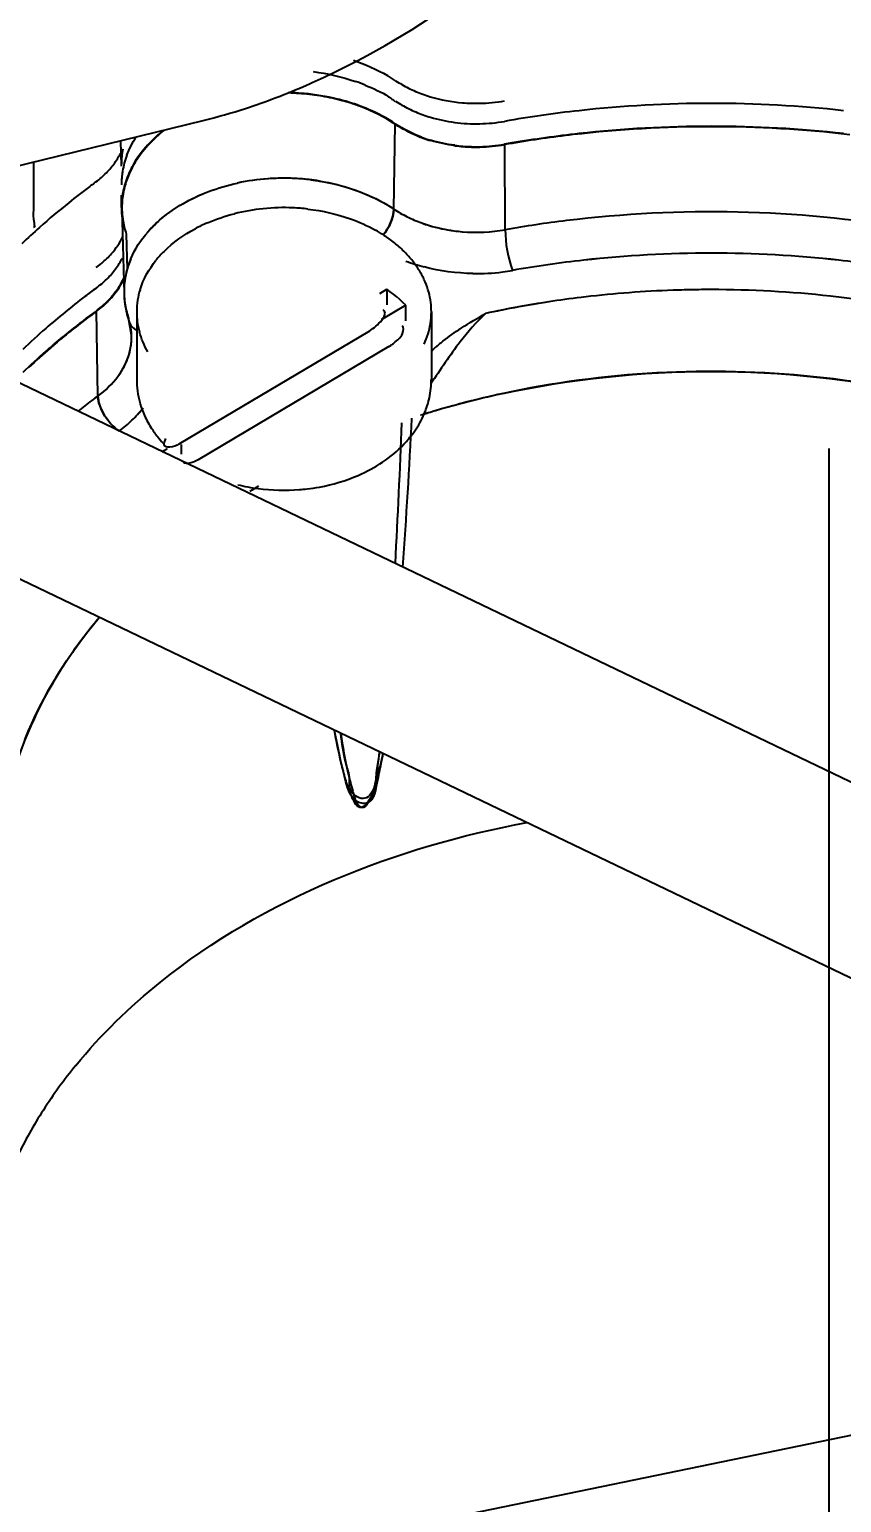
# Model space of a CAD drawing. Header units: millimetres. Extents: x 9130 to 9550, y -18883 to -17651.
# Drawn here: x 9353.5875 to 9353.8631, y -18046.4912 to -18045.9913 of the extents above; entities that cross this region are included whole.
import ezdxf

# ---------------------------------------------------------------- set-up
doc = ezdxf.new("R2010")
doc.units = ezdxf.units.MM
doc.linetypes.add('CENTER', pattern=[2, 1.25, -0.25, 0.25, -0.25])
doc.layers.add('3884027_DKREDXF_CONTINUOUS_LINE', color=7, linetype='Continuous')
doc.layers.add('DEFAULT_1', color=7, linetype='CENTER')
doc.styles.add('KOTE ZA MONNTAZU', font='simplex.shx', dxfattribs={"width": 0.7, "oblique": 8, "height": 3})
doc.dimstyles.new('KOTE ZA MONTAZU u cm', dxfattribs={"dimscale": 0, "dimtxt": 1.5, "dimasz": 1.5, "dimexe": 0.8, "dimexo": 0.1, "dimgap": 1, "dimtad": 1, "dimdec": 1, "dimlfac": 10, "dimzin": 12, "dimdsep": 46, "dimtxsty": 'KOTE ZA MONNTAZU', "dimcen": 1.5, "dimclrt": 1, "dimadec": 0, "dimazin": 0, "dimtfac": 1, "dimtdec": 1, "dimtmove": 0, "dimatfit": 3, "dimfxl": 1, "dimtolj": 2, "dimtzin": 0, "dimarcsym": 0})

# ---------------------------------------------------------------- blocks, each defined once
blk = doc.blocks.new('*D1102')
at = {"color": 0, "lineweight": -2, "transparency": 16777216}
for p, q in [((9345.409900719793, -18047.62649770107), (9345.409900719793, -18048.7073860062)), ((9359.40990071979, -18047.62649770108), (9359.40990071979, -18048.7073860062)), ((9346.009900719793, -18048.5073860062), (9358.809900719789, -18048.5073860062))]:
    blk.add_line(p, q, dxfattribs=at)
at = {"color": 0, "transparency": 16777216}
for points in [[(9346.009900719793, -18048.4073860062), (9346.009900719793, -18048.6073860062), (9345.409900719793, -18048.5073860062)], [(9358.809900719789, -18048.4073860062), (9358.809900719789, -18048.6073860062), (9359.40990071979, -18048.5073860062)]]:
    blk.add_solid(points, dxfattribs=at)
at = {"layer": 'Defpoints', "color": 0, "transparency": 16777216}
for p in [(9345.409900719793, -18047.52649770107), (9359.40990071979, -18047.52649770108), (9359.40990071979, -18048.5073860062)]:
    blk.add_point(p, dxfattribs=at)
at = {"color": 1, "transparency": 16777216, "insert": (9352.40990071979, -18047.7073860062), "char_height": 3, "width": 6.92318780531059, "attachment_point": 5, "style": 'KOTE ZA MONNTAZU'}
blk.add_mtext('\\A2;{\\H0.4x;140 cm}', dxfattribs=at)

msp = doc.modelspace()

# ---------------------------------------------------------------- linework, layer by layer
at = {"layer": '3884027_DKREDXF_CONTINUOUS_LINE', "color": 6, "linetype": 'Continuous'}
for p, q in [((9353.558643010047, -18046.04372628864), (9353.646480269143, -18046.02217401605)), ((9353.618737679606, -18046.03772180178), (9353.61852318032, -18046.02903373373)), ((9353.58890072226, -18046.03630207692), (9353.588900719793, -18046.03849770107)), ((9353.618729273903, -18046.05176666716), (9353.618729273903, -18046.04748475529)), ((9353.618909157858, -18046.0524455227), (9353.61961029994, -18046.08084454554)), ((9353.708797078363, -18046.07947924688), (9353.708797078363, -18046.08478254774)), ((9353.623900778222, -18046.08712200622), (9353.623900778222, -18046.11010303632)), ((9353.715224952679, -18046.090199301), (9353.715224952679, -18046.08489600014)), ((9353.723900778225, -18046.08712200622), (9353.723900778225, -18046.11010303634)), ((9353.622162416386, -18046.09501625235), (9353.621320287335, -18046.09047586142)), ((9354.164857968057, -18046.39004102841), (9353.554699596281, -18046.09716500996)), ((9353.638356038164, -18046.13188082532), (9353.703017643968, -18046.09351497635)), ((9353.709445518283, -18046.09893172961), (9353.644783912476, -18046.13729757858)), ((9353.63900447808, -18046.1321630317), (9353.63900447808, -18046.13542340548)), ((9354.138894104, -18046.44413241186), (9353.528735732225, -18046.15125639341)), ((9353.55897774509, -18046.53152437054), (9354.092414493478, -18046.42182219881))]:
    msp.add_line(p, q, dxfattribs=at)
at = {"layer": '3884027_DKREDXF_CONTINUOUS_LINE', "color": 7, "linetype": 'Continuous'}
for p, q in [((9353.7111836887, -18046.05226073964), (9353.711665184137, -18046.02349256702)), ((9353.7489688718, -18046.05926387363), (9353.748799359719, -18046.03037504273)), ((9353.648283811302, -18046.04632172368), (9353.648291636988, -18046.04631876334)), ((9353.620390008431, -18046.06075548145), (9353.620677525067, -18046.07267866846)), ((9353.621798314596, -18046.06936500783), (9353.621890473793, -18046.06914537792)), ((9353.706456390779, -18046.0808680535), (9353.708797078363, -18046.07947924688)), ((9353.709973019804, -18046.08031709636), (9353.708797078363, -18046.07947924688)), ((9353.713254565011, -18046.08299050949), (9353.712203007855, -18046.08207370816)), ((9353.610756725155, -18046.11568872782), (9353.610252192206, -18046.08693666843)), ((9353.715224952679, -18046.08489600014), (9353.70687858699, -18046.08984817232))]:
    msp.add_line(p, q, dxfattribs=at)
for points in [[(9353.712203007855, -18046.08207370816), (9353.711108754107, -18046.08118224013), (9353.709973019804, -18046.08031709636)], [(9353.715224952679, -18046.08489600014), (9353.714262256568, -18046.08393162522), (9353.713254565011, -18046.08299050949)]]:
    msp.add_lwpolyline(points, dxfattribs=at)
at = {"layer": '3884027_DKREDXF_CONTINUOUS_LINE', "color": 6, "linetype": 'Continuous'}
for centre, radius, start, end in [((9353.58057233312, -18045.77824078228), 0.25297760367, 293.5146480519403, 295.4904046066919), ((9353.681962280689, -18046.05337021989), 0.053727237101, 56.286662064791, 59.7675007261045), ((9353.58919018848, -18045.79862349454), 0.230849243094, 288.079947544183, 293.5717712254194), ((9353.67390739517, -18046.09060402438), 0.077849354731, 87.80612727686888, 88.95053521206361), ((9353.673921158837, -18046.09027314801), 0.077518194012, 84.94806094835077, 87.8069309423911), ((9353.676760064141, -18046.07081339171), 0.065460061454, 67.80662090494997, 70.93424834523533), ((9353.736332501625, -18045.97070639586), 0.04524980618300001, 243.5556480970106, 250.1890885176797), ((9353.674208864364, -18046.08768048188), 0.07491028734100001, 76.22075959489315, 84.99263759750599), ((9353.675129313711, -18046.08364447479), 0.07077123190300001, 73.83107575240071, 76.16623916858346), ((9353.676402764819, -18046.079477838), 0.066414818478, 66.81298339863662, 73.88524898368259), ((9353.737667846062, -18045.96712270196), 0.04907399241900001, 250.1403570829184, 253.2713377804405), ((9353.739100983375, -18045.95988977103), 0.05647373157300001, 265.3045403071449, 271.1079209857197), ((9353.739187712375, -18045.96080615554), 0.055555884261, 271.0367663356817, 279.9193857933474), ((9353.818900719534, -18046.42553212229), 0.409137783412, 83.69952909743319, 96.30044725175912), ((9353.59808638441, -18045.8255751615), 0.202467473161, 283.8287390500253, 288.0537260206946), ((9353.736347291126, -18045.97762065667), 0.045286309595, 243.570190640193, 250.2761842352862), ((9353.737691877717, -18045.97399713363), 0.049151040338, 250.2262804618525, 253.3950413210186), ((9353.738671941783, -18045.97053145132), 0.05275229526399999, 253.4506503261487, 262.5272494193255), ((9353.739092924096, -18045.96737218445), 0.05593948102200001, 262.5205616315834, 271.2462202963965), ((9353.739189111182, -18045.96777237962), 0.055537357416, 271.1559905683864, 279.9212632971685), ((9353.817358447437, -18046.41201126132), 0.3955265614530001, 98.144638007986, 99.98795006083544), ((9353.818102791576, -18046.41719478029), 0.400763250388, 96.31786754017413, 98.14499175048184), ((9353.737581084484, -18045.98225446625), 0.048660636882, 249.4590195189402, 253.3558545248878), ((9353.81785195949, -18046.42297777077), 0.3987525821260001, 96.31359772772073, 99.61537177288395), ((9353.81890071964, -18046.43331029688), 0.409137783412, 83.69953389659479, 96.30045205092057), ((9353.64654874104, -18046.03705145358), 0.027819469901, 169.2909028488535, 179.9735106799199), ((9353.739118458992, -18045.97513125286), 0.055960861589, 262.4937465008733, 268.3045690966351), ((9353.739135138852, -18045.97489380969), 0.05619869514900001, 268.2947333266541, 271.1970597680328), ((9353.739173148739, -18045.97563123326), 0.055460643043, 271.1737160993276, 279.9518678401266), ((9353.81694731174, -18046.41736690877), 0.393069442004, 99.62196939709686, 99.99017458650756), ((9353.597166524798, -18046.02276144288), 0.023707838423, 328.3742592436729, 333.4675099022101), ((9353.647284900379, -18046.04412524419), 0.02856612693, 164.8985232543329, 170.4634478268426), ((9353.648331726474, -18046.04441151277), 0.029651383449, 159.4639305165072, 164.8914633622575), ((9353.651396222669, -18046.05352172051), 0.032996344638, 149.1686618089166, 154.2211263247763), ((9353.59274497963, -18046.01944522301), 0.029248003348, 314.4029630279014, 318.8359758608183), ((9353.646332660725, -18046.04398854931), 0.027603385435, 176.1290150557509, 180.0003604446405), ((9353.646491975023, -18046.04400001691), 0.027763110457, 173.1389101659111, 176.1275990914291), ((9353.646765154948, -18046.04403283232), 0.028038254274, 170.4737163378168, 173.1390212925699), ((9353.76059553119, -18046.24959553672), 0.255576254463, 126.6630515315988, 128.6809101791527), ((9353.764069114173, -18046.25421685609), 0.2613574015390001, 126.223281424918, 126.6689586661534), ((9353.646902633578, -18046.05182463697), 0.028176206313, 165.2056425664997, 176.0951902518546), ((9353.753324772968, -18046.24056524161), 0.243982761529, 128.6733818696279, 131.7279672797115), ((9353.646275489262, -18046.05176378434), 0.027546379749, 176.1326369398555, 180.0064148166318), ((9353.646417053993, -18046.05175688764), 0.027687946106, 180.02065363789, 187.7200464925744), ((9353.746084890097, -18046.23239535117), 0.233066637702, 131.736476717235, 133.7390972934495), ((9353.592937986783, -18046.04775977311), 0.029784674089, 314.3884823517727, 318.8067279082084), ((9353.589689924573, -18046.05115043351), 0.034604738784, 306.2022963795304, 310.2141149802109), ((9353.591210604083, -18046.05294605977), 0.03225171181000001, 310.2107244650281, 314.4082788126561), ((9353.598049394614, -18046.0661992543), 0.023448336325, 328.2846480088243, 336.2224465317961), ((9353.756322236268, -18046.27917524433), 0.247812533874, 127.2391780318545, 131.2028850921849), ((9353.763379751248, -18046.28829679299), 0.25934517662, 126.2219656345365, 127.2609956295347), ((9353.596144151847, -18046.06503332667), 0.025681999278, 323.4134211996837, 328.3064342711861), ((9353.652295028836, -18046.08000304888), 0.032692621608, 181.8206889558371, 193.6512069225636), ((9353.761385606676, -18046.29340961007), 0.25601657484, 126.2144137835839, 128.6778268756643), ((9353.589961202642, -18046.05930409591), 0.034141516896, 306.2071180784432, 310.2729099937715), ((9353.652771198742, -18046.0799010837), 0.03317940746900001, 193.6282459308488, 196.0594923369391), ((9353.746861950682, -18046.26827991536), 0.233383346014, 131.2174445172359, 133.8373192845129), ((9353.65293941778, -18046.07985260704), 0.033354472111, 196.0595774116646, 198.5715630884192), ((9353.755454929627, -18046.28596375698), 0.246497483781, 128.6832428191144, 130.3237724671712), ((9353.746861927715, -18046.27605806485), 0.233383311992, 131.2174513825726, 133.8373287351837), ((9353.751800835596, -18046.28163989013), 0.240836381645, 130.3266558391672, 131.2262891020949), ((9353.653346865469, -18046.11009361221), 0.029429589024, 180.0159174742534, 195.2293596284401), ((9353.694598346376, -18046.11011402963), 0.029285548343, 344.6573566313319, 357.3134294873867), ((9353.694468487696, -18046.11010280337), 0.029415790944, 357.3034428875786, 359.9971149677388), ((9353.654172380617, -18046.10980754612), 0.03030131639700001, 195.341243673838, 204.3381641335397), ((9353.693567532378, -18046.10978533948), 0.03036662554, 335.1293327008848, 344.5738997790201), ((9353.656793015396, -18046.1086198292), 0.033178536227, 204.3418661925431, 212.9647212776081), ((9353.659199462954, -18046.10707999932), 0.03603541996300001, 212.9369343522044, 219.431725465332), ((9353.660843717285, -18046.1057457795), 0.03815285569200001, 219.4109497535101, 223.8208390981472), ((9353.687374487376, -18046.10613191949), 0.03758482086100001, 316.3673161635183, 324.0380933069731), ((9353.673477084036, -18046.08344273484), 0.06418398998200002, 256.2210133035835, 262.515209628736), ((9353.673897885912, -18046.08033480767), 0.067320252036, 262.5046828840266, 274.4589023030236), ((9353.673960865142, -18046.08130759911), 0.066345509876, 274.4699909565695, 276.7436011387474), ((9353.674028382718, -18046.08184176511), 0.06580711125000001, 276.7398353273463, 280.405788487437), ((9353.731544398606, -18046.44777864488), 0.165741383033, 140.718397967093, 147.1928332901478), ((9353.72200411434, -18046.44149155081), 0.154316396733, 147.2356212048939, 150.629457356534), ((9353.716249201721, -18046.43824868985), 0.147710705739, 150.6308201052786, 154.1234430488365)]:
    msp.add_arc(centre, radius, start, end, dxfattribs=at)
at = {"layer": '3884027_DKREDXF_CONTINUOUS_LINE', "color": 7, "linetype": 'Continuous'}
for centre, radius, start, end in [((9353.673913320601, -18046.09029856612), 0.07742253159700002, 85.57771921820513, 88.2344408291767), ((9353.673975668857, -18046.08948831134), 0.076609881602, 82.91423569217949, 85.57748477151158), ((9353.67425430754, -18046.08741839139), 0.07452140197500001, 77.53459402838773, 82.93051670790095), ((9353.674879950084, -18046.08450394654), 0.071540618065, 74.76194292449625, 77.52002652674561), ((9353.675443393118, -18046.08241934273), 0.06938121481900002, 72.59390196551256, 74.75842244141832), ((9353.676243436728, -18046.07990576747), 0.06674341401100002, 69.12399645472547, 72.60376690939528), ((9353.737174980184, -18045.98326641783), 0.04769885166100001, 247.7702728172969, 250.3051912038158), ((9353.817791647694, -18046.42245774214), 0.398106828261, 96.60805419906504, 99.61927603656659), ((9353.818900590553, -18046.43307246937), 0.408778668779, 83.39789226869301, 96.5912439852719), ((9353.737653914452, -18045.98192573807), 0.049122508732, 250.3062471285375, 253.515413685089), ((9353.739119998814, -18045.97498567206), 0.05622775728200002, 262.6343728390245, 268.3808904161667), ((9353.739135031088, -18045.97477563511), 0.05643813584500001, 268.3716605821394, 271.2170894258495), ((9353.739173530716, -18045.97551513248), 0.05569799220900001, 271.1936522872539, 279.9519269914539), ((9353.816950169783, -18046.41726535809), 0.392846840271, 99.62481870104922, 99.99017714536733), ((9353.650699744596, -18046.05312337202), 0.032032706559, 151.5309401706909, 156.3217387425136), ((9353.648671899582, -18046.05226145113), 0.029829438391, 156.2736748254189, 165.8373838795079), ((9353.673712165802, -18046.11630522133), 0.074517236074, 93.93887004188836, 102.079616188315), ((9353.673706649597, -18046.1162764269), 0.07448880486000001, 94.1113732764417, 102.042605462258), ((9353.673900559015, -18046.11844803383), 0.07666873501900001, 88.89472330113342, 94.13955912407377), ((9353.673900852484, -18046.11846632298), 0.076686204613, 88.63048350233294, 93.96859923029128), ((9353.673905278783, -18046.11835273658), 0.07657336451100001, 86.26304828453345, 88.89687873988653), ((9353.673907255032, -18046.11830692129), 0.076526695481, 85.95744291180142, 88.6324233724983), ((9353.674000787776, -18046.1171176834), 0.07533471388000001, 80.90599214796357, 86.27431220763238), ((9353.673961858536, -18046.11756880837), 0.07578656964500002, 83.26556659259826, 85.95928199507891), ((9353.646581294828, -18046.05177859136), 0.0276810898, 171.8107272081845, 177.1259554508515), ((9353.647229843338, -18046.05187589984), 0.028336886253, 165.8798402187421, 171.8027715979884), ((9353.646345046536, -18046.05176463986), 0.02744443921200001, 177.130315293583, 181.4170863678587), ((9353.6465562061, -18046.0517532235), 0.02765581722, 181.4299121893152, 188.1082575560491), ((9353.673570152065, -18046.11937865777), 0.06759340583600001, 95.69435486812729, 104.1428804019602), ((9353.673902927645, -18046.12230914504), 0.07054246229600002, 87.51103388146235, 95.72714040181965), ((9353.673938874303, -18046.12174037607), 0.069972669744, 83.38564605490168, 87.52021528460712), ((9353.682060792691, -18046.09589123309), 0.05245631741000001, 56.277680685591, 58.99277406575033), ((9353.682068924338, -18046.09588008839), 0.052443465643, 56.27793576085619, 58.99377720508731), ((9353.647251514625, -18046.05165603673), 0.028357882643, 188.1045120012275, 193.422651356682), ((9353.658263414314, -18046.08671770071), 0.04059269701500001, 134.6625954449219, 138.7419852399509), ((9353.660089373598, -18046.0885487973), 0.04317950390600001, 131.1923163842884, 135.1396951303812), ((9353.660321896738, -18046.08879845298), 0.043519619949, 130.7737882518792, 134.6645556378186), ((9353.669475517103, -18046.10712211622), 0.05463915394500001, 113.224343618738, 118.0988316966474), ((9353.736275389632, -18046.01344756942), 0.046250890901, 243.5435979000164, 250.2304390050755), ((9353.736277790535, -18046.01344184969), 0.046257396428, 243.5564078557723, 250.2299288975813), ((9353.737640454221, -18046.00977973927), 0.050164588284, 250.1800745472044, 253.2710235448252), ((9353.7376539878, -18046.00973966603), 0.05020656556700001, 250.1811499472466, 253.3813088128098), ((9353.738645444848, -18046.0062537574), 0.05383064717300001, 253.3268811034848, 262.3592979865612), ((9353.738661348309, -18046.00618132605), 0.05390440284800001, 253.4370122844234, 262.5306094946711), ((9353.817647833015, -18046.44938822727), 0.3961234677780001, 96.94338966183317, 99.98426193586627), ((9353.818858296336, -18046.45996432129), 0.406768336066, 80.51428051491904, 96.93255171189851), ((9353.647960392644, -18046.05148669019), 0.029086707909, 193.4229805116941, 198.5819501569266), ((9353.658007560118, -18046.08647918253), 0.04024398856700001, 135.1376042569665, 139.2858316014383), ((9353.680439363978, -18046.1031610084), 0.050146868528, 57.17858426728242, 60.76210415103712), ((9353.681773006118, -18046.10106906244), 0.04766601026600001, 55.53754437820797, 57.16279380034574), ((9353.683846199607, -18046.09812160943), 0.044062713258, 49.94253044407215, 55.59147978186632), ((9353.73897584633, -18046.00416165915), 0.05594812245900001, 262.3088088950634, 265.2841636428869), ((9353.738985355145, -18046.00409281311), 0.05601733547200001, 262.4797158264591, 265.4443534788342), ((9353.658960965256, -18046.09263639135), 0.03663644370600001, 134.7160209842131, 141.0754082960163), ((9353.686569414216, -18046.09486530399), 0.03981780072300001, 43.90601590185512, 49.92631757065197), ((9353.689447130464, -18046.09210365047), 0.03582932456700001, 37.45449310506157, 43.91548270276922), ((9353.818900716704, -18046.46097372733), 0.393758876495, 83.69617532024134, 96.30353229649442), ((9353.818900719807, -18046.46103009315), 0.393815089049, 83.70009897713145, 96.29990242791354), ((9353.647597961624, -18046.08028275229), 0.028003282188, 164.2082524247037, 172.527608013135), ((9353.647607143701, -18046.08028458381), 0.02801148443500001, 164.2362715281422, 172.3786987507502), ((9353.649118095773, -18046.08071372204), 0.0295821944, 156.9805588332926, 164.2313975464592), ((9353.649064289622, -18046.08069644538), 0.029526850001, 157.4327700669068, 164.210134233002), ((9353.736974293397, -18046.01233755507), 0.06153378416100001, 249.3346725925006, 252.3703696045011), ((9353.73696992617, -18046.01234328804), 0.06152728997200001, 249.3469040959832, 252.3728864656925), ((9353.69230068987, -18046.08991177482), 0.03223111722400001, 30.50892823994, 37.44622199444594), ((9353.73772310187, -18046.00999026668), 0.06399761648200002, 252.3679221308656, 255.2514935967972), ((9353.737725109755, -18046.00997531231), 0.064012768706, 252.3705116661351, 255.2549497734116), ((9353.817442806127, -18046.44821687767), 0.3809164078890001, 98.14602281951319, 99.98649445878928), ((9353.817463931611, -18046.4483078913), 0.3810096994480001, 98.14723245534371, 99.98720843893652), ((9353.818121442395, -18046.4529107658), 0.385659298575, 96.31719304741952, 98.14701964789371), ((9353.81816650466, -18046.45326049305), 0.38601167949, 96.32091435577009, 98.14628023788532), ((9353.819679751448, -18046.45291282622), 0.3856613735210001, 81.85512678277101, 83.6828057781792), ((9353.819635052352, -18046.45325956145), 0.3860107405570001, 81.85324798448218, 83.67879040425751), ((9353.598058140074, -18046.06615613273), 0.02362255666, 328.5621570659623, 335.2599419538658), ((9353.646912800099, -18046.0801833152), 0.02731100931100001, 172.5475138261898, 177.6590875621645), ((9353.646920171357, -18046.08018390874), 0.02731722995600001, 172.3968962039071, 177.6822084812177), ((9353.694762542744, -18046.08846127878), 0.029373730603, 23.14270460655899, 30.50920200795007), ((9353.696741482274, -18046.0876081022), 0.027218721844, 15.35982210114044, 23.1284904384585), ((9353.739131653385, -18046.0028059317), 0.07132925192999999, 269.0719115417193, 277.2196318649127), ((9353.73913063642, -18046.0027677967), 0.07136698509600002, 269.0887359316368, 277.2165717353627), ((9353.739370380596, -18046.00475066618), 0.069369707293, 277.2258582010518, 279.9744109980446), ((9353.73937114416, -18046.00478648277), 0.06933430662600001, 277.2289781899763, 279.9791427960603), ((9353.596283309382, -18046.065073444), 0.025701555312, 323.6235826424219, 328.5664979035192), ((9353.646750268208, -18046.08017426486), 0.02714707593, 177.6643688096704, 181.820837434002), ((9353.64690696556, -18046.08016744665), 0.02730505471700001, 181.4134500900884, 188.2795596892519), ((9353.64691658177, -18046.08016638508), 0.027313556014, 181.8262732457457, 188.2843682578633), ((9353.649910481954, -18046.08727409918), 0.026022052398, 162.8744131379723, 170.8610408828141), ((9353.698143110754, -18046.08722019654), 0.025764409295, 7.293009251230613, 15.3536245729733), ((9353.81786510374, -18046.43886025673), 0.3592260417020001, 96.90155665389793, 98.6564961026155), ((9353.818013167513, -18046.43994141836), 0.3603171015530001, 96.90500923558378, 98.65389475494617), ((9353.818336672814, -18046.44253255278), 0.3629283351670001, 96.37210198985385, 96.9065316262879), ((9353.81830534409, -18046.44238163148), 0.362774802062, 96.36982843898119, 96.90375334339751), ((9353.818782904616, -18046.44695561629), 0.3673736014440001, 91.71628608746403, 96.36470651887429), ((9353.818803453667, -18046.44727935068), 0.3676975513440001, 91.71797461717242, 96.3622950249998), ((9353.818898273594, -18046.44962657477), 0.370046818724, 90.50876536151738, 91.72175498037848), ((9353.818903997433, -18046.44937681801), 0.369797092069, 90.50999593121794, 91.72380291697725), ((9353.818900959419, -18046.4490590184), 0.3694792780060001, 90.001424753532, 90.50996349549747), ((9353.818900752476, -18046.44981279489), 0.370233053518, 90.00138982718626, 90.50889307304001), ((9353.818946044712, -18046.44790554342), 0.3683258059330001, 83.70929027424181, 90.00844256240937), ((9353.818938035942, -18046.44803720555), 0.3684574679480001, 83.71029764176356, 90.00719416856907), ((9353.819484961541, -18046.44247639394), 0.3628702158680001, 83.09929899798115, 83.69994203537244), ((9353.819455515108, -18046.44261108204), 0.363007407124, 83.09480851479775, 83.69765330805623), ((9353.819689342212, -18046.44078890039), 0.3611703906050001, 82.51170796534807, 83.09932271001891), ((9353.76171215487, -18046.29376006042), 0.256351391189, 126.2158937073124, 128.469475219089), ((9353.59000974514, -18046.05928599312), 0.03426829221600001, 306.2070433870114, 310.295931393295), ((9353.591219588832, -18046.06070945435), 0.032400149106, 310.2921082305159, 314.558397238722), ((9353.647929532532, -18046.0799971622), 0.02834149318000001, 188.3225327388946, 198.624760656889), ((9353.6490496536, -18046.08712641562), 0.025148696515, 170.8817367533488, 179.9890077226005), ((9353.648947570544, -18046.08712258739), 0.025046613015, 179.9977202565691, 183.9852512253308), ((9353.69875190285, -18046.08711759681), 0.025148696514, 350.8817367533488, 359.9890077226005), ((9353.698819759915, -18046.08712253358), 0.025080838982, 0.0002557543990894636, 7.267933850393387), ((9353.816337385853, -18046.4299921244), 0.350226578882, 100.3417640768347, 102.2032513284223), ((9353.816325893657, -18046.429753113), 0.3499883615090001, 100.423683249015, 102.2096127615796), ((9353.817210715677, -18046.43450658785), 0.354823475846, 98.65784251670618, 100.4253293246165), ((9353.817294120223, -18046.43522690301), 0.355548067931, 98.65365464799503, 100.3419973674912), ((9353.625767216095, -18046.08893242334), 0.004695240437, 181.4147390186238, 199.1451231962593), ((9353.601305234008, -18046.09573585092), 0.020864700078, 5.628534015393082, 10.85021137756006), ((9353.64903702614, -18046.08711613857), 0.025136300498, 183.9857437803148, 187.2640823591377), ((9353.649662374859, -18046.08702312559), 0.025768394307, 187.2934227021432, 195.4044156038322), ((9353.697891074497, -18046.08696991325), 0.026022052399, 342.8744131379723, 350.8610408828141), ((9353.755828892305, -18046.28633581988), 0.246878695312, 128.4723443111652, 130.3030181670533), ((9353.60162055075, -18046.0957190921), 0.020548519876, 349.7552432243746, 355.5604886165198), ((9353.601636834885, -18046.09571978282), 0.02053209606, 350.068990005287, 355.841340169722), ((9353.601462003238, -18046.09571851766), 0.020707195203, 1.438978670545021, 5.623324074198901), ((9353.60157718933, -18046.09571613124), 0.02059184939100001, 355.5621590291594, 1.947509013960443), ((9353.696357041523, -18046.08649436406), 0.027628102557, 335.18748821962, 342.8687270934843), ((9353.767438317363, -18046.14756924651), 0.064158612426, 128.1526856673762, 129.8449201615303), ((9353.748451166504, -18046.27773844483), 0.235549400869, 130.7889245907538, 133.1680324954305), ((9353.752475724546, -18046.28235113623), 0.241670910546, 130.3078006141553, 130.7969204690675), ((9353.756947322874, -18046.13539884655), 0.048089313955, 131.0659487860351, 133.4455606579864), ((9353.763644374734, -18046.14300900945), 0.05822652377000001, 129.8536573765079, 131.1150954345551), ((9353.761515648863, -18046.32159301841), 0.255195339768, 126.8014031432117, 128.1178429589258), ((9353.76418558826, -18046.3251456463), 0.2596393974940001, 126.2230737389188, 126.8035409172799), ((9353.813975685638, -18046.4196843111), 0.311866498321, 102.2530401914028, 106.192709257386), ((9353.8143437833, -18046.42118316423), 0.313408213945, 102.198273504234, 106.1130496994848), ((9353.595657241416, -18046.09613250409), 0.038484060959, 313.8077193352075, 317.9022525401356), ((9353.5956878517, -18046.09616020598), 0.03844329369300001, 313.8323312828719, 317.9254744133094), ((9353.59772535525, -18046.09800100573), 0.035696877214, 317.902210945964, 322.5346222926391), ((9353.59774773508, -18046.09802015382), 0.035667951297, 317.9259075877687, 322.537098787873), ((9353.811551718094, -18046.41126084972), 0.3031008048030001, 106.126545226406, 107.5302364612536), ((9353.81134035293, -18046.41029228316), 0.3021121182070001, 106.5252328786195, 107.5470970825535), ((9353.811784952783, -18046.41177877349), 0.303663669324, 106.2117253475505, 106.5258784998617), ((9353.59183021429, -18046.09187347703), 0.04421353311100001, 306.2118479312426, 309.9455899387261), ((9353.591820267264, -18046.09186644623), 0.044225081029, 306.2169481046761, 309.9293056267966), ((9353.593610320053, -18046.09400181041), 0.041438673955, 309.9263849334541, 313.8108210316897), ((9353.593633109575, -18046.09402307867), 0.04140796467300001, 309.9427881370867, 313.835320247741), ((9350.870503542757, -18046.01659829678), 2.845448357941, 356.8589339791193, 357.8203896382528), ((9351.391840621303, -18046.0084595699), 2.32827507498, 355.9291396788237, 357.1754868820451), ((9351.392988490405, -18046.00854882924), 2.327124202247, 355.9293212682841, 357.176289954381), ((9353.772232872734, -18046.32962253574), 0.239827178382, 125.1341873236156, 125.6598074957929), ((9353.786980183371, -18046.35554522631), 0.2420643584590001, 120.1905131452406, 121.010371945779), ((9353.786399906394, -18046.35465743691), 0.241012025658, 120.178610497188, 120.9704441201832)]:
    msp.add_arc(centre, radius, start, end, dxfattribs=at)
at = {"layer": '3884027_DKREDXF_CONTINUOUS_LINE', "color": 6, "linetype": 'Continuous'}
for points, knots in [([(9353.689472173226, -18046.0065793352), (9353.723500322272, -18045.99035571277), (9353.782068684437, -18045.94624108221), (9353.822726959685, -18045.88280465813), (9353.830581946057, -18045.84951684152)], [0, 0, 0, 0, 0.5243096411, 1, 1, 1, 1]), ([(9353.711782943412, -18046.00867856428), (9353.712479352575, -18046.00914364499), (9353.713920343036, -18046.01003761545), (9353.71541452727, -18046.01083918563), (9353.716181477635, -18046.01122159291)], [0, 0, 0, 0, 0.4942247624, 1, 1, 1, 1]), ([(9353.709381083603, -18046.01411339605), (9353.709760291573, -18046.0143666413), (9353.710496127382, -18046.01489135932), (9353.711191518685, -18046.01546924621), (9353.711522547897, -18046.01576968116)], [0, 0, 0, 0, 0.5049605629, 1, 1, 1, 1]), ([(9353.711782943412, -18046.01562622494), (9353.712480687545, -18046.01609219718), (9353.713924532736, -18046.01698781361), (9353.715421760828, -18046.01779067477), (9353.716190303448, -18046.01817365513)], [0, 0, 0, 0, 0.4942137337, 1, 1, 1, 1]), ([(9353.614763705727, -18046.03869675284), (9353.615247642994, -18046.03814263457), (9353.616161103784, -18046.03700965665), (9353.616977414642, -18046.03580454032), (9353.617353546319, -18046.03519308657)], [0, 0, 0, 0, 0.506127121, 1, 1, 1, 1]), ([(9353.588900719793, -18046.03849770107), (9353.58890071633, -18046.0410479076), (9353.588860514903, -18046.04560477685), (9353.589019162873, -18046.05230400995), (9353.588625026698, -18046.05535251522), (9353.589413896343, -18046.05849770107), (9353.588900719793, -18046.05849770107)], [0, 0, 0, 0, 0.382279, 0.7061203779999999, 0.9230742226, 1, 1, 1, 1]), ([(9353.609624265662, -18046.0433745451), (9353.610263599023, -18046.0429062197), (9353.611496427688, -18046.04193740278), (9353.61265711115, -18046.04088294676), (9353.613209816003, -18046.04034106403)], [0, 0, 0, 0, 0.5058996948, 1, 1, 1, 1]), ([(9353.621683700962, -18046.0391716399), (9353.621258162233, -18046.04005373441), (9353.620493927318, -18046.04184321705), (9353.619905639427, -18046.04369830326), (9353.619660509625, -18046.0446298274)], [0, 0, 0, 0, 0.5041534555, 1, 1, 1, 1]), ([(9353.615350723196, -18046.06737599234), (9353.616115917555, -18046.066500737), (9353.617515227032, -18046.06468816409), (9353.618661960567, -18046.06270453933), (9353.619150965047, -18046.0616965431)], [0, 0, 0, 0, 0.509249501, 1, 1, 1, 1]), ([(9353.610128798611, -18046.0721266045), (9353.610778501477, -18046.07165068322), (9353.612031399278, -18046.07066620576), (9353.613211121441, -18046.06959484652), (9353.613772953135, -18046.06904429771)], [0, 0, 0, 0, 0.5058901684, 1, 1, 1, 1]), ([(9353.613779273806, -18046.07598576597), (9353.614327429592, -18046.07544831104), (9353.61537110869, -18046.07434628555), (9353.616323867807, -18046.07316446419), (9353.616768706293, -18046.07256256061)], [0, 0, 0, 0, 0.5063436327, 1, 1, 1, 1]), ([(9353.616768706293, -18046.07256256061), (9353.617203214593, -18046.07197463464), (9353.618015039892, -18046.07077622127), (9353.618719883367, -18046.06951164675), (9353.61903874891, -18046.06887223711)], [0, 0, 0, 0, 0.5057268456, 1, 1, 1, 1]), ([(9353.70705429921, -18046.08996244769), (9353.70736295371, -18046.08956785539), (9353.707870236665, -18046.08882751084), (9353.708174930189, -18046.08794357768), (9353.708174930189, -18046.08754625438)], [0, 0, 0, 0, 0.5576907739, 1, 1, 1, 1]), ([(9353.708174930189, -18046.08754625438), (9353.708174930189, -18046.08732821009), (9353.70807582063, -18046.08686138482), (9353.707731479613, -18046.08652922522), (9353.707533872815, -18046.08640198887)], [0, 0, 0, 0, 0.4812585847, 1, 1, 1, 1]), ([(9353.703017643968, -18046.09351497635), (9353.703756539011, -18046.09307647165), (9353.705192213829, -18046.09197834994), (9353.706475498266, -18046.09070240256), (9353.70705429921, -18046.08996244769)], [0, 0, 0, 0, 0.4776994567, 1, 1, 1, 1]), ([(9353.711246296954, -18046.09763724626), (9353.71234395847, -18046.0967247895), (9353.714183608574, -18046.09550985036), (9353.714695186683, -18046.09230116536), (9353.713956441637, -18046.09182657542)], [0, 0, 0, 0, 0.6191384813, 1, 1, 1, 1]), ([(9353.709445518283, -18046.09893172961), (9353.709744216789, -18046.09875446397), (9353.710360089235, -18046.09834264795), (9353.710944497952, -18046.09788812372), (9353.711246296954, -18046.09763724626)], [0, 0, 0, 0, 0.4695062526, 1, 1, 1, 1]), ([(9353.717795927276, -18046.12820350197), (9353.718441504358, -18046.12731190836), (9353.719643309321, -18046.12548110939), (9353.720662588077, -18046.12354219212), (9353.721117940231, -18046.12255667355)], [0, 0, 0, 0, 0.5034637990999999, 1, 1, 1, 1]), ([(9353.633215636435, -18046.13223365951), (9353.633175409554, -18046.13194316178), (9353.633310494459, -18046.13118882159), (9353.633630654958, -18046.13052089529), (9353.633845114806, -18046.13012862835)], [0, 0, 0, 0, 0.3961316899, 1, 1, 1, 1]), ([(9353.638356038164, -18046.13188082532), (9353.637371976596, -18046.13246457601), (9353.635948802856, -18046.13340671923), (9353.633311992226, -18046.13292949117), (9353.633215636435, -18046.13223365951)], [0, 0, 0, 0, 0.6195966377000001, 1, 1, 1, 1]), ([(9353.644783912476, -18046.13729757858), (9353.643909822416, -18046.13781609355), (9353.642458409488, -18046.13847158228), (9353.640293059887, -18046.13868589151), (9353.639842437793, -18046.13813568678)], [0, 0, 0, 0, 0.5883145657, 1, 1, 1, 1]), ([(9353.603253349827, -18046.34284241257), (9353.611760295304, -18046.33242358032), (9353.654124487932, -18046.29130416653), (9353.711873116643, -18046.26861687492), (9353.756318292593, -18046.26045638582)], [0, 0, 0, 0, 0.2293815692, 1, 1, 1, 1])]:
    msp.add_open_spline(points, degree=3, knots=knots, dxfattribs=at)
for points in [[(9353.697494336882, -18046.00177578005), (9353.701486625649, -18046.00311102227), (9353.705378168715, -18046.00482950959), (9353.70901448716, -18046.00695045975)], [(9353.683799084496, -18046.00560939809), (9353.688667524077, -18046.00623721156), (9353.693503680091, -18046.00733965543), (9353.698142789644, -18046.00894418535)], [(9353.701486541499, -18046.01020298862), (9353.704205348475, -18046.01131293752), (9353.706938953694, -18046.01248247624), (9353.709381083603, -18046.01411339605)], [(9353.72354240601, -18046.01411981544), (9353.727094187425, -18046.01518814433), (9353.730781666405, -18046.01586888441), (9353.734478070162, -18046.01617396981)], [(9353.711782943412, -18046.02340439953), (9353.708876046776, -18046.02146309604), (9353.705764094395, -18046.01980772016), (9353.702552511759, -18046.01842770411)], [(9353.620564642863, -18046.03400989712), (9353.621386462519, -18046.03181358632), (9353.622470193355, -18046.02970289522), (9353.623745582643, -18046.02773501544)], [(9353.63321222857, -18046.02541959379), (9353.62922626118, -18046.02849742096), (9353.625642011853, -18046.03228525338), (9353.62306293121, -18046.03661067812)], [(9353.720507174463, -18046.02782133117), (9353.717455111992, -18046.0266769864), (9353.714493593523, -18046.02521464434), (9353.711782943412, -18046.02340439953)], [(9353.731808045313, -18046.03061256397), (9353.729049572574, -18046.03024837372), (9353.726309073967, -18046.02967375377), (9353.723643381049, -18046.02887632812)], [(9353.616765695902, -18046.08034074342), (9353.615396985364, -18046.08218703213), (9353.613784356161, -18046.08386696737), (9353.612031273029, -18046.08535318743)], [(9353.699081254896, -18046.14261068775), (9353.70481546928, -18046.14013007161), (9353.71027048732, -18046.13659256434), (9353.714577567252, -18046.13206666846)], [(9353.685914365285, -18046.14656656182), (9353.690421682362, -18046.14573839406), (9353.694875183859, -18046.14443023042), (9353.699081254896, -18046.14261068775)]]:
    msp.add_open_spline(points, degree=3, dxfattribs=at)
at = {"layer": '3884027_DKREDXF_CONTINUOUS_LINE', "color": 7, "linetype": 'Continuous'}
for points in [[(9353.711665184137, -18046.02349256702), (9353.708042097396, -18046.02107299704), (9353.704097526157, -18046.0190974414), (9353.70002723254, -18046.01754380493)], [(9353.631508786219, -18046.02698850868), (9353.627940188178, -18046.03004120803), (9353.62477765756, -18046.03372479054), (9353.622540604165, -18046.0378538894)], [(9353.71912949758, -18046.02742002479), (9353.716527090344, -18046.02635605618), (9353.714003244053, -18046.02505397627), (9353.711665184297, -18046.02349255729)], [(9353.731911563731, -18046.03074945199), (9353.729142982449, -18046.03039087914), (9353.726391906976, -18046.029821583), (9353.72371503943, -18046.0290291204)], [(9353.682849166764, -18046.04230513924), (9353.691990898109, -18046.0433852171), (9353.701194646672, -18046.04618692225), (9353.709083463886, -18046.05093080074)], [(9353.68590780091, -18046.04272990111), (9353.693999229597, -18046.04402728437), (9353.70206131584, -18046.04670720318), (9353.709084188014, -18046.05093019832)], [(9353.631651846643, -18046.05605608091), (9353.63648620892, -18046.05182177617), (9353.64228033272, -18046.04859134272), (9353.648291330583, -18046.0463179532)], [(9353.631900354687, -18046.05584131008), (9353.636681964885, -18046.05171462173), (9353.64237639433, -18046.0485568473), (9353.648283811302, -18046.04632172368)], [(9353.648291330583, -18046.0463179532), (9353.651499104884, -18046.04510475688), (9353.654811854236, -18046.04414491614), (9353.658165380637, -18046.04342691757)], [(9353.681998746955, -18046.05223344862), (9353.686896919166, -18046.0528022068), (9353.691770023013, -18046.05389701554), (9353.696414752014, -18046.05555293504)], [(9353.711182886133, -18046.05226132466), (9353.711129982179, -18046.05542454558), (9353.709511223804, -18046.05853510472), (9353.707582644098, -18046.06104296152)], [(9353.7075829544, -18046.06104317186), (9353.709511940704, -18046.05853511331), (9353.71113103588, -18046.05542415914), (9353.711183972382, -18046.05226053091)], [(9353.647929528785, -18046.05691048877), (9353.650878479197, -18046.0556429616), (9353.653942584386, -18046.05462144963), (9353.657054325226, -18046.05383404719)], [(9353.696414752014, -18046.05555293504), (9353.699349746368, -18046.05659930704), (9353.70221448115, -18046.05788005162), (9353.704932945458, -18046.05940289042)], [(9353.621891465826, -18046.06914579884), (9353.623310496036, -18046.06579981813), (9353.62535239008, -18046.06268203061), (9353.627747953045, -18046.05994880692)], [(9353.63318380423, -18046.0666024332), (9353.6362729279, -18046.06353756013), (9353.63990347981, -18046.06097500647), (9353.643740809226, -18046.05892292583)], [(9353.734376128925, -18046.0599203805), (9353.739228796125, -18046.06032089893), (9353.744173534355, -18046.06010858233), (9353.7489688718, -18046.05926387363)], [(9353.734536050573, -18046.05993317093), (9353.739336900855, -18046.06031589462), (9353.744225713364, -18046.06009908903), (9353.748968771988, -18046.05926360369)], [(9353.748968771988, -18046.05926360369), (9353.748996182976, -18046.06393625815), (9353.749833042248, -18046.06866466393), (9353.751385791964, -18046.07307186479)], [(9353.625042205504, -18046.07961146012), (9353.626155672346, -18046.07598970788), (9353.628081243229, -18046.0725681128), (9353.630458781043, -18046.0696178227)], [(9353.737995623896, -18046.07412575567), (9353.732424168398, -18046.07403764276), (9353.72681916637, -18046.07329860792), (9353.721430797365, -18046.07187932654)], [(9353.737976298466, -18046.07412582609), (9353.73241190141, -18046.07403618939), (9353.726814332802, -18046.07329718274), (9353.721432682009, -18046.07188000806)], [(9353.742307282491, -18046.08768133926), (9353.739117553841, -18046.09057607689), (9353.736291117993, -18046.09387522982), (9353.733673429908, -18046.09729598763)], [(9353.734065173949, -18046.09266370563), (9353.73675462013, -18046.09091048565), (9353.739517906726, -18046.08927027618), (9353.742306400223, -18046.08767930004)], [(9353.727803742282, -18046.09711701161), (9353.729817324345, -18046.09553422763), (9353.731919610394, -18046.0940623746), (9353.734065173949, -18046.09266370563)], [(9353.627732145544, -18046.10069509341), (9353.626478150642, -18046.09856230662), (9353.625475521048, -18046.09625361786), (9353.624819711773, -18046.0938679949)], [(9353.733673429908, -18046.09729598763), (9353.730161791047, -18046.10188494767), (9353.72698555844, -18046.10672155951), (9353.7237067068, -18046.11147963619)], [(9353.748122086969, -18046.11485099893), (9353.79423739514, -18046.10486976591), (9353.843555881735, -18046.10486921914), (9353.889671442108, -18046.11484928687)], [(9353.610756427863, -18046.11568852658), (9353.613303581524, -18046.11382267106), (9353.615643250641, -18046.11159681014), (9353.617522835453, -18046.10905977062)], [(9353.610756724951, -18046.11568871599), (9353.6133039072, -18046.11382285034), (9353.615643589228, -18046.11159696296), (9353.617523207706, -18046.10905991224)], [(9353.61795040611, -18046.12754660369), (9353.614921056023, -18046.125478987), (9353.612513319616, -18046.12222281123), (9353.611346507916, -18046.11874566424)], [(9353.612907160174, -18046.12207612788), (9353.614193458148, -18046.12419664597), (9353.615901971896, -18046.12614836311), (9353.61795040611, -18046.12754660369)], [(9353.585982070419, -18046.23238022559), (9353.59192984228, -18046.21731493056), (9353.600726438157, -18046.20320928513), (9353.611164065036, -18046.19082400963)], [(9353.70172537499, -18046.25458121241), (9353.705707163661, -18046.24980137211), (9353.705428157611, -18046.24264759028), (9353.706304877081, -18046.23648862306)]]:
    msp.add_open_spline(points, degree=3, dxfattribs=at)
for points, knots in [([(9353.711183688863, -18046.0522607298), (9353.711895358289, -18046.05273600172), (9353.713367924853, -18046.05364956156), (9353.714894850817, -18046.05446869638), (9353.715678607196, -18046.05485948326)], [0, 0, 0, 0, 0.4942247624, 1, 1, 1, 1]), ([(9353.711183972382, -18046.05226053091), (9353.711894272537, -18046.05273488551), (9353.713363910423, -18046.05364676244), (9353.714887716911, -18046.05446457415), (9353.715669845145, -18046.05485477225)], [0, 0, 0, 0, 0.4942342320000001, 1, 1, 1, 1]), ([(9353.61697660764, -18046.08031671637), (9353.61652666766, -18046.08092834361), (9353.615562664776, -18046.0821288371), (9353.614507120621, -18046.08324934057), (9353.613952695387, -18046.08379571712)], [0, 0, 0, 0, 0.4937871837, 1, 1, 1, 1]), ([(9353.621330118343, -18046.09047251242), (9353.621416683103, -18046.09072277446), (9353.62163371207, -18046.09121456851), (9353.621926025562, -18046.09166542726), (9353.622089663657, -18046.09188029566)], [0, 0, 0, 0, 0.4950695821, 1, 1, 1, 1]), ([(9353.622089610368, -18046.09187794626), (9353.621926351878, -18046.09166335722), (9353.621634696085, -18046.09121313878), (9353.621418090877, -18046.09072213752), (9353.621331665092, -18046.09047228374)], [0, 0, 0, 0, 0.5049189591, 1, 1, 1, 1]), ([(9353.623897202326, -18046.09343283512), (9353.623540148796, -18046.09323097351), (9353.622879501929, -18046.09277156525), (9353.62232497804, -18046.09218731654), (9353.622089610368, -18046.09187794626)], [0, 0, 0, 0, 0.5134179762, 1, 1, 1, 1]), ([(9353.619858674936, -18046.10526877413), (9353.62033624271, -18046.10431176952), (9353.621154947139, -18046.10235155639), (9353.621680714254, -18046.10029210385), (9353.621861280672, -18046.09926079414)], [0, 0, 0, 0, 0.5053267253, 1, 1, 1, 1]), ([(9353.620688403827, -18046.10340845991), (9353.6209463502, -18046.10275301796), (9353.621398298752, -18046.10142495042), (9353.621717669825, -18046.10005869193), (9353.62184146511, -18046.09937371815)], [0, 0, 0, 0, 0.5029639714999999, 1, 1, 1, 1]), ([(9353.617522835453, -18046.10905977062), (9353.617970140296, -18046.10845600427), (9353.618805705542, -18046.10722511798), (9353.619530804475, -18046.10592579825), (9353.619858674936, -18046.10526877413)], [0, 0, 0, 0, 0.5057617317, 1, 1, 1, 1]), ([(9353.617523207706, -18046.10905991224), (9353.618177665578, -18046.1081765453), (9353.6193622058, -18046.10635809824), (9353.620298602766, -18046.10439894472), (9353.620688403827, -18046.10340845991)], [0, 0, 0, 0, 0.5080783549, 1, 1, 1, 1]), ([(9353.889504777237, -18046.11481206366), (9353.87765531345, -18046.11225488796), (9353.830753076027, -18046.10487323461), (9353.78229970646, -18046.10741582909), (9353.747788406816, -18046.11492217943)], [0, 0, 0, 0, 0.2555256197, 1, 1, 1, 1]), ([(9353.611346507916, -18046.11874566424), (9353.611170759154, -18046.11822192568), (9353.610894823929, -18046.11721558594), (9353.610764993247, -18046.11617677005), (9353.610756427863, -18046.11568852658)], [0, 0, 0, 0, 0.5308050215, 1, 1, 1, 1]), ([(9353.610756844822, -18046.11568880403), (9353.610774978735, -18046.11672224426), (9353.611291541818, -18046.11896834978), (9353.61226917456, -18046.12102438088), (9353.612907160174, -18046.12207612788)], [0, 0, 0, 0, 0.4565932293, 1, 1, 1, 1]), ([(9353.61123442491, -18046.19085404823), (9353.608009273683, -18046.19467134575), (9353.596479823735, -18046.2095236497), (9353.587649500221, -18046.22654249247), (9353.583353915887, -18046.23966141692)], [0, 0, 0, 0, 0.2657928337, 1, 1, 1, 1]), ([(9353.700806740197, -18046.25396784851), (9353.696442077826, -18046.25389793259), (9353.693608249241, -18046.24114614565), (9353.691858668988, -18046.23372792188), (9353.691004132392, -18046.22914888259)], [0, 0, 0, 0, 0.483771429, 1, 1, 1, 1]), ([(9353.707441055782, -18046.23703393368), (9353.707047468108, -18046.23921635655), (9353.705992795216, -18046.24379614652), (9353.705080979185, -18046.24972523872), (9353.699666941671, -18046.25790696908), (9353.69628640244, -18046.25044174572), (9353.694738392553, -18046.24577321329), (9353.69280115011, -18046.23833668476), (9353.691700720103, -18046.23286666312), (9353.69100763296, -18046.22914728755)], [0, 0, 0, 0, 0.1378933251, 0.2810083638, 0.4239801518, 0.5344698031, 0.6486696828, 0.7647462054, 1, 1, 1, 1]), ([(9353.706331937914, -18046.2364806566), (9353.706089092791, -18046.23833636118), (9353.705065149335, -18046.24220280397), (9353.705228466251, -18046.24760122257), (9353.701921412818, -18046.25376886534), (9353.695509386287, -18046.25022331041), (9353.69651697605, -18046.24476361071), (9353.694064601981, -18046.23849600952), (9353.69367860996, -18046.2334808728), (9353.693156483097, -18046.23017902526)], [0, 0, 0, 0, 0.1331977105, 0.2778599818, 0.4021171342, 0.5253159197999999, 0.6456715032, 0.7620855555, 1, 1, 1, 1]), ([(9353.693157124579, -18046.2301800467), (9353.693848380311, -18046.23462259718), (9353.69489006695, -18046.24146670796), (9353.697192898651, -18046.24933898119), (9353.698303735679, -18046.25448914332), (9353.700227873474, -18046.25519214785)], [0, 0, 0, 0, 0.5143632327000001, 0.7656378028, 1, 1, 1, 1]), ([(9353.7074565456, -18046.23703087632), (9353.706963112732, -18046.23991068817), (9353.705132116354, -18046.24483458538), (9353.704808182976, -18046.25316559311), (9353.701872797532, -18046.25385987376)], [0, 0, 0, 0, 0.4920349615, 1, 1, 1, 1]), ([(9353.700227873474, -18046.25519214785), (9353.700463980667, -18046.25527841217), (9353.701093208228, -18046.25524396139), (9353.701522673271, -18046.25482454071), (9353.70172537499, -18046.25458121241)], [0, 0, 0, 0, 0.4425035053, 1, 1, 1, 1]), ([(9353.701872797532, -18046.25385987376), (9353.701701187018, -18046.25390046327), (9353.701346666216, -18046.25395753017), (9353.70098822527, -18046.25397075565), (9353.700806740197, -18046.25396784851)], [0, 0, 0, 0, 0.4927861297, 1, 1, 1, 1])]:
    msp.add_open_spline(points, degree=3, knots=knots, dxfattribs=at)
at = {"layer": 'DEFAULT_1', "color": 2, "linetype": 'CENTER'}
msp.add_line((9353.858900719793, -18046.73349770107), (9353.858900719793, -18046.13349770107), dxfattribs=at)

# ---------------------------------------------------------------- dimensions: what is measured, and where the dimension line sits
at = {"color": 4}
dim = msp.add_linear_dim(base=(9359.40990071979, -18048.5073860062), p1=(9345.409900719793, -18047.52649770107), p2=(9359.40990071979, -18047.52649770108), text='{\\H0.4x;<>}', dimstyle='KOTE ZA MONTAZU u cm', override={"dimscale": 1, "dimasz": 0.6, "dimexe": 0.2, "dimgap": 0.2, "dimpost": ' cm'}, dxfattribs=at)
dim.commit()
dim.dimension.update_dxf_attribs({"geometry": '*D1102', "text_midpoint": (9352.40990071979, -18048.5073860062), "dimtype": 160})

doc.saveas('drawing.dxf')
